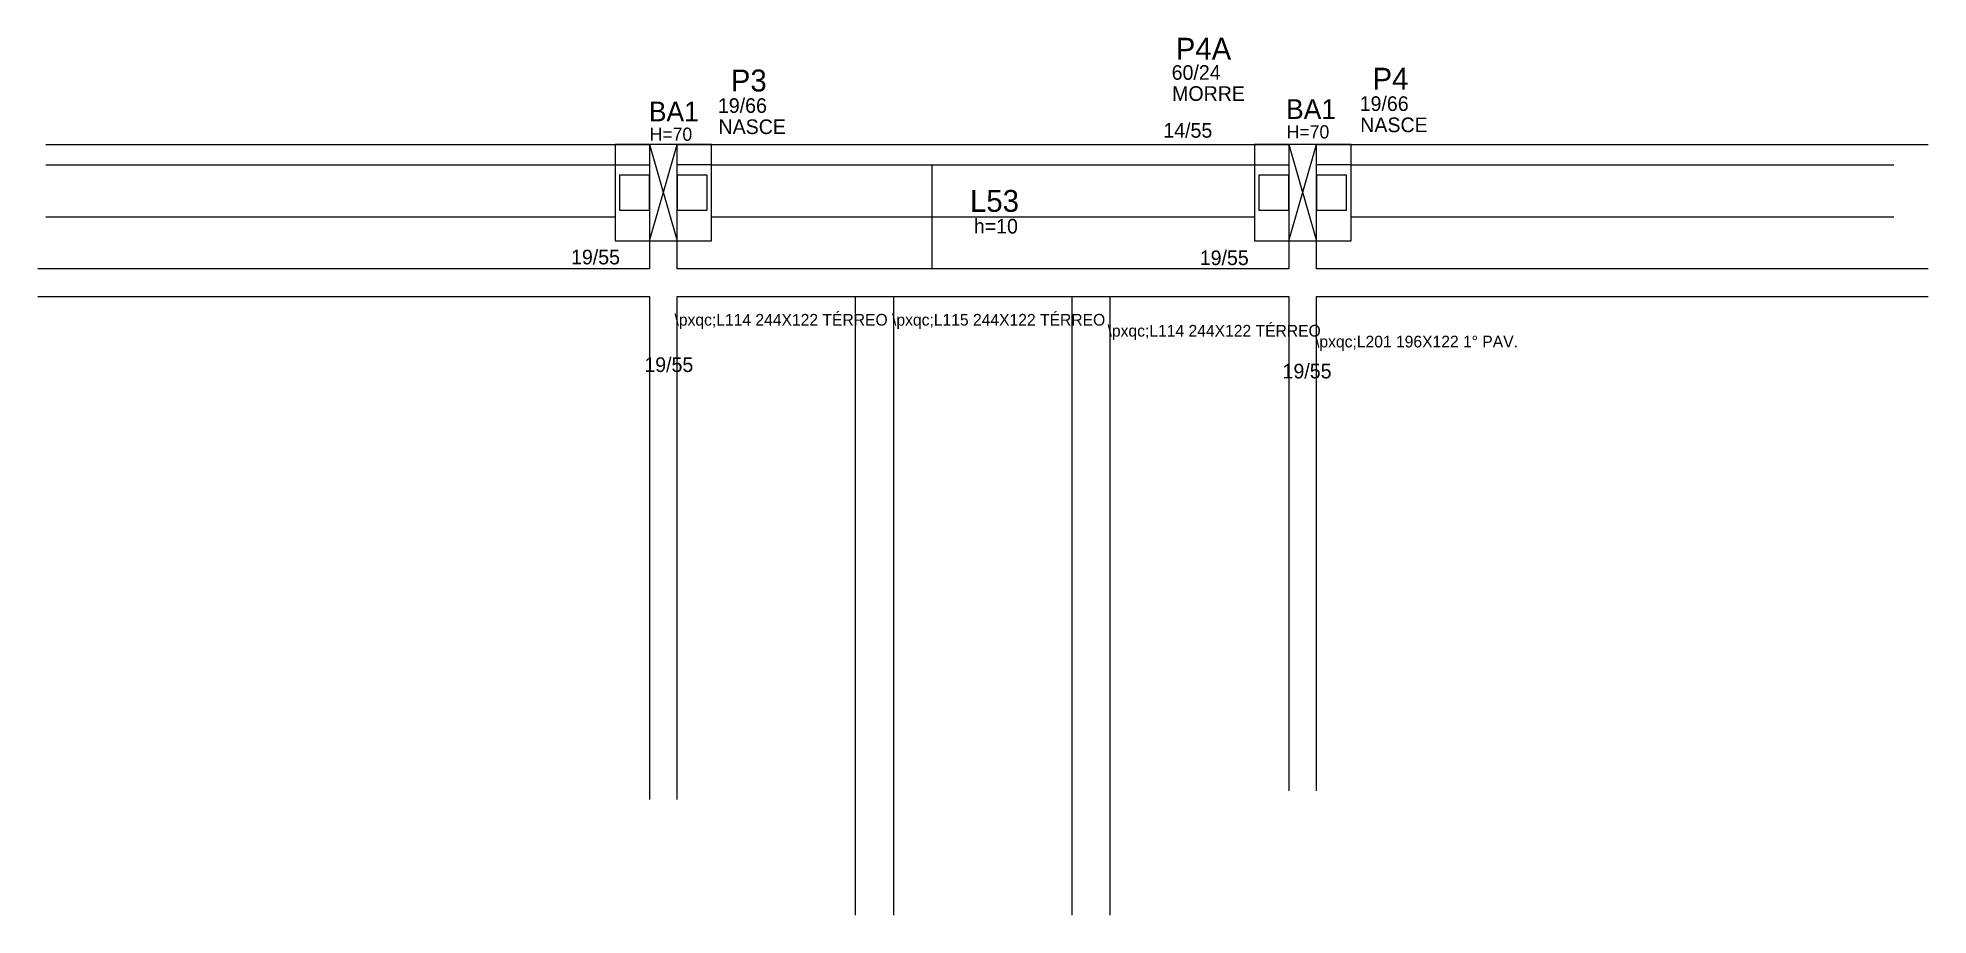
# Model space of a CAD drawing. Header units: metres. Extents: x 4264 to 5556, y 2697 to 3297.
import ezdxf

# ---------------------------------------------------------------- set-up
doc = ezdxf.new("R2010")
doc.units = ezdxf.units.M
for name, color, linetype in [('1', 7, 'Continuous'), ('3', 7, 'Continuous'), ('4', 7, 'Continuous'), ('7', 7, 'Continuous'), ('AUX00', 7, 'Continuous'), ('Painéis', 7, 'Continuous')]:
    doc.layers.add(name, color=color, linetype=linetype)

msp = doc.modelspace()

# ---------------------------------------------------------------- linework, layer by layer
at = {"layer": '1', "color": 7, "lineweight": 25}
for p, q in [((4682.2, 3158.2), (4701.2, 3224.2)), ((4682.2, 3224.2), (4701.2, 3158.2)), ((5119.2, 3158.2), (5138.2, 3224.2)), ((5119.2, 3224.2), (5138.2, 3158.2))]:
    msp.add_line(p, q, dxfattribs=at)
at = {"layer": '3', "color": 7, "lineweight": 25}
for p, q in [((4269.7, 3224.2), (4682.2, 3224.2)), ((4701.2, 3224.2), (5119.2, 3224.2)), ((5138.2, 3224.2), (5556.2, 3224.2)), ((4269.7, 3210.2), (4658.7, 3210.2)), ((4658.7, 3210.2), (4682.2, 3210.2)), ((4724.7, 3210.2), (4701.2, 3210.2)), ((4724.7, 3210.2), (5095.7, 3210.2)), ((5095.7, 3210.2), (5119.2, 3210.2)), ((5161.7, 3210.2), (5138.2, 3210.2)), ((5161.7, 3210.2), (5532.7, 3210.2))]:
    msp.add_line(p, q, dxfattribs=at)
for points in [[(4658.7, 3158.2), (4724.7, 3158.2), (4724.7, 3224.2), (4658.7, 3224.2), (4658.7, 3158.2)], [(5095.7, 3158.2), (5161.7, 3158.2), (5161.7, 3224.2), (5095.7, 3224.2), (5095.7, 3158.2)], [(4682.2, 3158.2), (4682.2, 3139.2)], [(4701.2, 3139.2), (4701.2, 3158.2)], [(5119.2, 3158.2), (5119.2, 3139.2)], [(5138.2, 3139.2), (5138.2, 3158.2)], [(4682.2, 3139.2), (4264.2, 3139.2)], [(5119.2, 3139.2), (4701.2, 3139.2)], [(5556.2, 3139.2), (5138.2, 3139.2)], [(4264.2, 3120.2), (4682.2, 3120.2)], [(4682.2, 3120.2), (4682.2, 2776.2)], [(4701.2, 3120.2), (5119.2, 3120.2)], [(4701.2, 2776.2), (4701.2, 3120.2)], [(5119.2, 3120.2), (5119.2, 2782.2)], [(5138.2, 3120.2), (5556.2, 3120.2)], [(5138.2, 2782.2), (5138.2, 3120.2)]]:
    msp.add_lwpolyline(points, dxfattribs=at)
at = {"layer": '7', "color": 7, "lineweight": 25}
for points in [[(4682.2, 3158.2), (4701.2, 3158.2), (4701.2, 3224.2), (4682.2, 3224.2), (4682.2, 3158.2)], [(5119.2, 3158.2), (5138.2, 3158.2), (5138.2, 3224.2), (5119.2, 3224.2), (5119.2, 3158.2)], [(4682.2, 3203.2), (4661.7, 3203.2), (4661.7, 3179.2), (4682.2, 3179.2), (4682.2, 3203.2)], [(4721.7, 3203.2), (4701.2, 3203.2), (4701.2, 3179.2), (4721.7, 3179.2), (4721.7, 3203.2)], [(5119.2, 3203.2), (5098.7, 3203.2), (5098.7, 3179.2), (5119.2, 3179.2), (5119.2, 3203.2)], [(5158.7, 3203.2), (5138.2, 3203.2), (5138.2, 3179.2), (5158.7, 3179.2), (5158.7, 3203.2)]]:
    msp.add_lwpolyline(points, dxfattribs=at)
at = {"layer": 'Painéis', "color": 7, "lineweight": 25}
for p, q in [((4875.2, 3210.2), (4875.2, 3139.2)), ((4269.7, 3174.7), (4658.7, 3174.7)), ((4724.7, 3174.7), (5095.7, 3174.7)), ((5161.7, 3174.7), (5532.7, 3174.7)), ((4823.1, 2697.2), (4823.1, 3120.2)), ((4849.1, 2697.2), (4849.1, 3120.2)), ((4971.1, 2697.2), (4971.1, 3120.2)), ((4997.1, 2697.2), (4997.1, 3120.2))]:
    msp.add_line(p, q, dxfattribs=at)

# ---------------------------------------------------------------- texts
at = {"layer": '3', "color": 7, "lineweight": 25}
for s, height, p in [('60/24', 10, (5039.1, 3268.4)), ('19/66', 10, (4729, 3245.8)), ('MORRE', 10, (5039.4, 3254)), ('19/66', 10, (5167.6, 3247.1)), ('H=70', 9, (4682.3, 3226.7)), ('NASCE', 10, (4729.4, 3231.3)), ('14/55', 10, (5033.4, 3228.8)), ('H=70', 9, (5117.7, 3228.3)), ('NASCE', 10, (5168, 3232.6)), ('h=10', 10, (4903.9, 3163.3)), ('19/55', 10, (4628.6, 3142.2)), ('19/55', 10, (5058.3, 3141.7)), ('19/55', 10, (4678.7, 3068.6)), ('19/55', 10, (5114.9, 3064.2))]:
    msp.add_text(s, height=height, dxfattribs=at).set_placement(p)
at = {"layer": '4', "color": 7, "lineweight": 25}
for s, height, p in [('P4A', 15, (5041.9, 3282.1)), ('P3', 15, (4737.8, 3260.4)), ('P4', 15, (5176.4, 3261.6)), ('BA1', 13.5, (4681.8, 3240)), ('BA1', 13.5, (5117.3, 3241.6)), ('L53', 15, (4901.3, 3178.1))]:
    msp.add_text(s, height=height, dxfattribs=at).set_placement(p)
at = {"layer": 'AUX00', "color": 7, "lineweight": 25}
for s, p in [('\\pxqc;L114^J244X122^JTÉRREO', (4699.3, 3100.3)), ('\\pxqc;L115^J244X122^JTÉRREO', (4848, 3100.3)), ('\\pxqc;L114^J244X122^JTÉRREO', (4995.3, 3092.8)), ('\\pxqc;L201^J196X122^J1° PAV.', (5137.1, 3085.4))]:
    msp.add_text(s, height=8, dxfattribs=at).set_placement(p)

doc.saveas('drawing.dxf')
